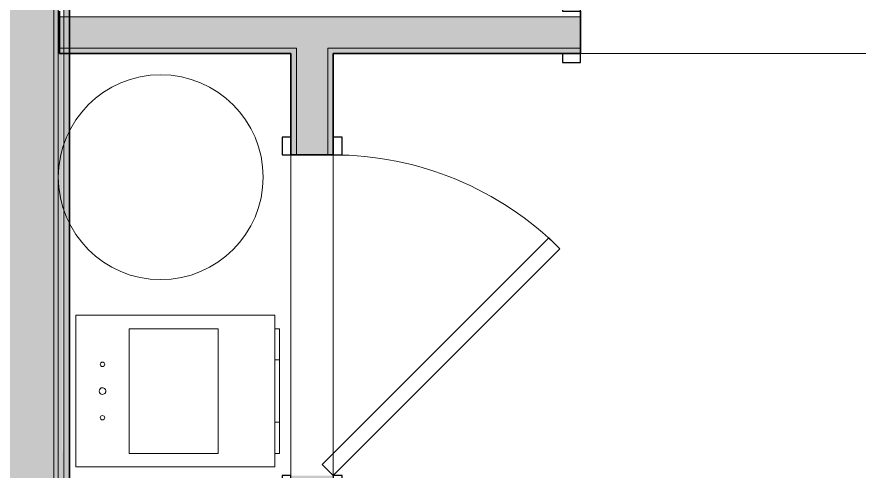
# Model space of a CAD drawing. Header units: inches. Extents: x 6 to 8416, y -388 to 6104.
# Drawn here: x 4842.6 to 4937.2, y 141.8 to 192.8 of the extents above; entities that cross this region are included whole.
import ezdxf

# ---------------------------------------------------------------- set-up
doc = ezdxf.new("R2010")
doc.units = ezdxf.units.IN
doc.header["$MEASUREMENT"] = 0
for name, color, linetype, lineweight in [('A-DOOR', 31, 'Continuous', 18), ('A-DOOR-FRAM', 31, 'Continuous', 25), ('A-GENM', 13, 'Continuous', 18), ('A-ROOM', 32, 'Continuous', 13), ('A-WALL', 113, 'Continuous', 25), ('A-WALL-PATT', 111, 'Continuous', 35), ('I-WALL', 2, 'Continuous', 25), ('M-EQPM', 50, 'Continuous', 18)]:
    doc.layers.add(name, color=color, linetype=linetype, lineweight=lineweight)

# ---------------------------------------------------------------- blocks, each defined once
blk = doc.blocks.new('Unit-Single-Flush-ICC ADA-AM - 36_ x 84_-NR _U-BA _ BATH_-6493405-LEVEL 3 - PLAN Copy 1 Copy 1')
at = {"layer": 'A-DOOR'}
for p, q in [((16.25, 38.375), (18, 38.375)), ((16.25, 2.375), (16.25, 38.375)), ((18, 2.375), (18, 38.375)), ((16.25, 2.375), (18, 2.375))]:
    blk.add_line(p, q, dxfattribs=at)
at = {"layer": 'A-DOOR', "lineweight": 9}
blk.add_arc((18, 2.375), 36, 90, 180, dxfattribs=at)
at = {"layer": 'A-DOOR-FRAM'}
for p, q in [((-18, 3.375), (-20, 3.375)), ((-20, 3.375), (-20, 2.375)), ((-18, 2.375), (-18, 3.375)), ((20, 3.375), (18, 3.375)), ((18, 3.375), (18, 2.375)), ((20, 2.375), (20, 3.375)), ((-20, 2.375), (-18, 2.375)), ((18, 2.375), (20, 2.375)), ((-18, -2.375), (-20, -2.375)), ((-20, -2.375), (-20, -3.375)), ((-18, -3.375), (-18, -2.375)), ((20, -2.375), (18, -2.375)), ((18, -2.375), (18, -3.375)), ((20, -3.375), (20, -2.375)), ((-20, -3.375), (-18, -3.375)), ((18, -3.375), (20, -3.375))]:
    blk.add_line(p, q, dxfattribs=at)
at = {"layer": 'A-DOOR-FRAM', "lineweight": 18}
for p, q in [((-18, 3.375), (-20, 3.375)), ((-20, 3.375), (-20, 2.375)), ((-18, 3.375), (-18, 2.375)), ((20, 3.375), (18, 3.375)), ((18, 3.375), (18, 2.375)), ((20, 3.375), (20, 2.375)), ((-20, 2.375), (-18, 2.375)), ((18, 2.375), (20, 2.375)), ((-20, -3.375), (-20, -2.375)), ((-18, -2.375), (-20, -2.375)), ((-18, -3.375), (-18, -2.375)), ((18, -3.375), (18, -2.375)), ((20, -2.375), (18, -2.375)), ((20, -3.375), (20, -2.375)), ((-20, -3.375), (-18, -3.375)), ((18, -3.375), (20, -3.375))]:
    blk.add_line(p, q, dxfattribs=at)
blk = doc.blocks.new('PL Water Heater-IL - 40 Gallon-2510271-LEVEL 3 - PLAN Copy 1 Copy 1')
at = {"layer": 'M-EQPM'}
blk.add_circle((0, 0), 11.5, dxfattribs=at)
blk = doc.blocks.new('ME Fan Coil Unit - Vertical - Stack-IL - 300 CFM-V1096-LEVEL 3 - PLAN Copy 1 Copy 1')
at = {"layer": 'A-GENM'}
for p, q in [((1.5, -0.5), (5, -0.5)), ((1.5, -0.5), (5, -0.5)), ((1.5, -0.5), (5, -0.5)), ((1.5, -0.5), (5, -0.5)), ((1.5, -0.5), (5, -0.5)), ((1.5, -0.5), (5, -0.5)), ((1.5, -0.5), (5, -0.5)), ((1.5, -0.5), (5, -0.5)), ((1.5, -0.5), (5, -0.5)), ((1.5, -0.5), (5, -0.5)), ((1.5, -0.5), (5, -0.5)), ((1.5, -0.5), (5, -0.5)), ((1.5, -0.5), (5, -0.5)), ((1.5, -0.5), (5, -0.5)), ((1.5, -0.5), (5, -0.5)), ((1.5, -0.5), (5, -0.5)), ((1.5, -0.5), (5, -0.5)), ((1.5, -0.5), (5, -0.5)), ((1.5, -0.5), (5, -0.5)), ((1.5, -0.5), (5, -0.5)), ((1.5, -0.5), (5, -0.5)), ((1.5, -0.5), (5, -0.5)), ((1.5, -0.5), (5, -0.5)), ((5, -0.5), (12, -0.5)), ((5, -0.5), (12, -0.5)), ((5, -0.5), (12, -0.5)), ((5, -0.5), (12, -0.5)), ((5, -0.5), (12, -0.5)), ((5, -0.5), (12, -0.5)), ((5, -0.5), (12, -0.5)), ((5, -0.5), (12, -0.5)), ((5, -0.5), (12, -0.5)), ((5, -0.5), (12, -0.5)), ((5, -0.5), (12, -0.5)), ((5, -0.5), (12, -0.5)), ((5, -0.5), (12, -0.5)), ((5, -0.5), (12, -0.5)), ((5, -0.5), (12, -0.5)), ((5, -0.5), (12, -0.5)), ((5, -0.5), (12, -0.5)), ((5, -0.5), (12, -0.5)), ((5, -0.5), (12, -0.5)), ((5, -0.5), (12, -0.5)), ((5, -0.5), (12, -0.5)), ((5, -0.5), (12, -0.5)), ((5, -0.5), (12, -0.5)), ((12, -0.5), (15.5, -0.5)), ((12, -0.5), (15.5, -0.5)), ((12, -0.5), (15.5, -0.5)), ((12, -0.5), (15.5, -0.5)), ((12, -0.5), (15.5, -0.5)), ((12, -0.5), (15.5, -0.5)), ((12, -0.5), (15.5, -0.5)), ((12, -0.5), (15.5, -0.5)), ((12, -0.5), (15.5, -0.5)), ((12, -0.5), (15.5, -0.5)), ((12, -0.5), (15.5, -0.5)), ((12, -0.5), (15.5, -0.5)), ((12, -0.5), (15.5, -0.5)), ((12, -0.5), (15.5, -0.5)), ((12, -0.5), (15.5, -0.5)), ((12, -0.5), (15.5, -0.5)), ((12, -0.5), (15.5, -0.5)), ((12, -0.5), (15.5, -0.5)), ((12, -0.5), (15.5, -0.5)), ((12, -0.5), (15.5, -0.5)), ((12, -0.5), (15.5, -0.5)), ((12, -0.5), (15.5, -0.5)), ((12, -0.5), (15.5, -0.5))]:
    blk.add_line(p, q, dxfattribs=at)
at = {"layer": 'M-EQPM'}
for p, q in [((17, 22.375), (0, 22.375)), ((0, 22.375), (0, 0)), ((0, 0), (0, 22.375)), ((0, 22.375), (17, 22.375)), ((17, 0), (17, 22.375)), ((17, 22.375), (17, 0)), ((1.5, 16.375), (15.5, 16.375)), ((1.5, 6.375), (1.5, 16.375)), ((15.5, 16.375), (1.5, 16.375)), ((1.5, 16.375), (1.5, 6.375)), ((15.5, 16.375), (15.5, 6.375)), ((15.5, 6.375), (15.5, 16.375)), ((15.5, 6.375), (1.5, 6.375)), ((1.5, 6.375), (15.5, 6.375)), ((0, 0), (17, 0)), ((1.5, 0), (0, 0)), ((5, 0), (1.5, 0)), ((1.5, 0), (15.5, 0)), ((15.5, 0), (1.5, 0)), ((5, 0), (1.5, 0)), ((1.5, 0), (5, 0)), ((1.5, 0), (1.5, -0.5)), ((1.5, 0), (1.5, -0.5)), ((1.5, 0), (1.5, -0.5)), ((1.5, 0), (1.5, -0.5)), ((15.5, -0.5), (1.5, -0.5)), ((1.5, -0.5), (15.5, -0.5)), ((5, -0.5), (1.5, -0.5)), ((1.5, -0.5), (5, -0.5)), ((12, 0), (5, 0)), ((5, 0), (12, 0)), ((12, 0), (5, 0)), ((12, 0), (5, 0)), ((5, 0), (12, 0)), ((5, 0), (5, -0.5)), ((5, 0), (5, -0.5)), ((12, -0.5), (5, -0.5)), ((5, -0.5), (12, -0.5)), ((12, -0.5), (5, -0.5)), ((5, -0.5), (12, -0.5)), ((15.5, 0), (12, 0)), ((15.5, 0), (12, 0)), ((12, 0), (15.5, 0)), ((12, -0.5), (12, 0)), ((12, 0), (12, -0.5)), ((15.5, -0.5), (12, -0.5)), ((12, -0.5), (15.5, -0.5)), ((17, 0), (15.5, 0)), ((15.5, -0.5), (15.5, 0)), ((15.5, 0), (15.5, -0.5)), ((15.5, -0.5), (15.5, 0)), ((15.5, 0), (15.5, -0.5))]:
    blk.add_line(p, q, dxfattribs=at)
for centre, radius, start, end in [((5.5, 19.375), 0.25, 0, 180), ((5.5, 19.375), 0.25, 0, 180), ((5.5, 19.375), 0.25, 180, 360), ((5.5, 19.375), 0.25, 180, 360), ((8.5, 19.375), 0.375, 0, 180), ((8.5, 19.375), 0.375, 0, 180), ((8.5, 19.375), 0.375, 180, 240), ((8.5, 19.375), 0.375, 180, 240), ((8.5, 19.375), 0.375, 240, 255), ((8.5, 19.375), 0.375, 240, 255), ((8.5, 19.375), 0.375, 255, 360), ((8.5, 19.375), 0.375, 255, 360), ((11.5, 19.375), 0.25, 0, 180), ((11.5, 19.375), 0.25, 0, 180), ((11.5, 19.375), 0.25, 180, 360), ((11.5, 19.375), 0.25, 180, 360)]:
    blk.add_arc(centre, radius, start, end, dxfattribs=at)
blk = doc.blocks.new('Unit-Single-Flush-ICC ADA-AM - 36_ x 84_-NR _U-M _ Maintenance_Utility Only_-6560986-LEVEL 3 - PLAN Copy 1 Copy 1')
at = {"layer": 'A-DOOR'}
for p, q in [((-8.693, 26.593), (-7.456, 27.831)), ((18, 2.375), (-7.456, 27.831)), ((16.763, 1.138), (-8.693, 26.593)), ((16.763, 1.138), (18, 2.375))]:
    blk.add_line(p, q, dxfattribs=at)
at = {"layer": 'A-DOOR', "lineweight": 9}
blk.add_arc((18, 2.375), 36, 135, 180, dxfattribs=at)
at = {"layer": 'A-DOOR-FRAM'}
for p, q in [((-18, 3.375), (-20, 3.375)), ((-20, 3.375), (-20, 2.375)), ((-18, 2.375), (-18, 3.375)), ((20, 3.375), (18, 3.375)), ((18, 3.375), (18, 2.375)), ((20, 2.375), (20, 3.375)), ((-20, 2.375), (-18, 2.375)), ((18, 2.375), (20, 2.375)), ((-18, -2.375), (-20, -2.375)), ((-20, -2.375), (-20, -3.375)), ((-18, -3.375), (-18, -2.375)), ((20, -2.375), (18, -2.375)), ((18, -2.375), (18, -3.375)), ((20, -3.375), (20, -2.375)), ((-20, -3.375), (-18, -3.375)), ((18, -3.375), (20, -3.375))]:
    blk.add_line(p, q, dxfattribs=at)
at = {"layer": 'A-DOOR-FRAM', "lineweight": 18}
for p, q in [((-18, 3.375), (-20, 3.375)), ((-20, 3.375), (-20, 2.375)), ((-18, 3.375), (-18, 2.375)), ((20, 3.375), (18, 3.375)), ((18, 3.375), (18, 2.375)), ((20, 3.375), (20, 2.375)), ((-20, 2.375), (-18, 2.375)), ((18, 2.375), (20, 2.375)), ((-20, -3.375), (-20, -2.375)), ((-18, -2.375), (-20, -2.375)), ((-18, -3.375), (-18, -2.375)), ((18, -3.375), (18, -2.375)), ((20, -2.375), (18, -2.375)), ((20, -3.375), (20, -2.375)), ((-20, -3.375), (-18, -3.375)), ((18, -3.375), (20, -3.375))]:
    blk.add_line(p, q, dxfattribs=at)

msp = doc.modelspace()

# ---------------------------------------------------------------- hatches: boundary and pattern name
at = {"layer": 'A-WALL-PATT'}
h = msp.add_hatch(color=10, dxfattribs=at)
h.paths.add_polyline_path([(4847.29033733, -24.43922321), (4847.29033733, 262.56077679), (4846.79033733, 262.56077679), (4846.79033733, -24.43922321)])
h.paths.add_polyline_path([(4846.79033733, 268.06077679), (4847.29033733, 268.06077679), (4847.29033733, 269.18577679), (4846.79033733, 269.18577679)])
h = msp.add_hatch(color=10, dxfattribs=at)
h.paths.add_polyline_path([(4847.91533733, -23.81422321), (4847.76381388, 192.81077679), (4847.41533733, 192.81077679), (4847.41533733, 252.81077679), (4847.91533733, 252.81077679), (4847.91533733, 262.56077679), (4847.29033733, 262.56077679), (4847.29033733, -23.81422321)])
h.paths.add_polyline_path([(4847.91533733, 268.06077679), (4847.91533733, 269.18577679), (4847.29033733, 269.18577679), (4847.29033733, 268.06077679)])
at = {"layer": 'A-WALL-PATT', "lineweight": 25}
h = msp.add_hatch(color=10, dxfattribs=at)
h.paths.add_polyline_path([(4848.41303685, -23.18922321), (4848.54027314, -23.15993919), (4848.41303685, 261.93577679), (4847.91533733, 261.93577679), (4847.91533733, -23.18922321)])
h.paths.add_polyline_path([(4847.91533733, 268.56077679), (4848.54033733, 268.56077679), (4848.41303685, 269.18577679), (4847.91533733, 269.18577679)])
at = {"layer": 'A-WALL-PATT', "lineweight": 25, "transparency": 33554560}
h = msp.add_hatch(color=10, dxfattribs=at)
h.paths.add_polyline_path([(5001.16533733, 188.68577679), (5001.16533733, 189.31077679), (4992.79033733, 189.31077679), (4992.79033733, 188.68577679)])
h.paths.add_polyline_path([(4847.41533733, 188.68577679), (4874.04033733, 188.68577679), (4874.04033733, 189.31077679), (4847.41533733, 189.31077679)])
h.paths.add_polyline_path([(4878.16533733, 188.68577679), (4905.91533733, 188.68577679), (4905.91533733, 189.31077679), (4877.54033733, 189.31077679), (4877.54033733, 188.68577679)])
h.paths.add_polyline_path([(4949.64053685, 188.68577679), (4956.79033733, 188.68577679), (4956.79033733, 189.31077679), (4941.91533733, 189.31077679), (4941.91533733, 188.68577679)])
h = msp.add_hatch(color=10, dxfattribs=at)
h.paths.add_polyline_path([(4874.04033733, 136.68577679), (4874.04033733, 141.31077679), (4873.41533733, 141.31077679), (4873.41533733, 136.68577679)])
h.paths.add_polyline_path([(4873.41533733, 177.31077679), (4874.04033733, 177.31077679), (4874.04033733, 188.68577679), (4873.41533733, 188.68577679)])
at = {"layer": 'A-WALL-PATT', "transparency": 33554560}
h = msp.add_hatch(color=10, dxfattribs=at)
h.paths.add_polyline_path([(4877.54033733, 136.68577679), (4878.16533733, 136.68577679), (4878.16533733, 141.31077679), (4877.54033733, 141.31077679)])
h.paths.add_polyline_path([(4877.54033733, 177.31077679), (4878.16533733, 177.31077679), (4878.16533733, 188.68577679), (4877.54033733, 188.68577679)])
at = {"layer": 'I-WALL'}
msp.add_hatch(color=10, dxfattribs=at).paths.add_polyline_path([(4846.79033733, -24.43922321), (4846.79033733, 269.18577679), (4841.29033733, 269.18577679), (4841.29033733, -24.43922321)])
at = {"layer": 'I-WALL', "transparency": 33554560}
h = msp.add_hatch(color=10, dxfattribs=at)
h.paths.add_polyline_path([(5000.54033733, 189.31077679), (5000.54033733, 192.81077679), (4992.79033733, 192.81077679), (4992.79033733, 189.31077679)])
h.paths.add_polyline_path([(4848.04033733, 189.31077679), (4905.91533733, 189.31077679), (4905.91533733, 192.81077679), (4847.41533733, 192.81077679), (4847.41533733, 189.31077679)])
h.paths.add_polyline_path([(4956.79033733, 189.31077679), (4956.79033733, 192.81077679), (4941.91533733, 192.81077679), (4941.91533733, 189.31077679), (4949.64053685, 189.31077679)])
h = msp.add_hatch(color=10, dxfattribs=at)
h.paths.add_polyline_path([(4877.54033733, 136.06077679), (4877.54033733, 141.31077679), (4874.04033733, 141.31077679), (4874.04033733, 136.06077679)])
h.paths.add_polyline_path([(4877.54033733, 177.31077679), (4877.54033733, 189.31077679), (4874.04033733, 189.31077679), (4874.04033733, 177.31077679)])

# ---------------------------------------------------------------- linework, layer by layer
at = {"layer": 'A-ROOM', "lineweight": 9, "flags": 128}
msp.add_lwpolyline([(5380.16533733, 261.43577679), (5001.16533733, 261.43577679), (5001.16533733, 233.18577679), (5001.16533733, 230.18577679), (5001.16533733, 230.12297079), (5001.16533733, 188.68577679), (4952.72814332, 188.68577679), (4945.85253134, 188.68577679), (4878.16533733, 188.68577679), (4878.16533733, 134.31077679), (4873.41533733, 134.31077679), (4873.41533733, 188.68577679), (4848.54033733, 188.68577679), (4848.54033733, -23.18922321), (5381.66533733, -23.18922321)], dxfattribs=at)
at = {"layer": 'A-WALL', "lineweight": 9}
for p, q in [((4846.79033733, 262.56077679), (4846.79033733, -24.43922321)), ((4847.29033733, 262.56077679), (4847.29033733, -24.43922321)), ((4847.91533733, 261.93577679), (4847.91533733, -23.81422321)), ((4905.91533733, 192.81077679), (4847.41533733, 192.81077679)), ((4874.04033733, 189.31077679), (4847.41533733, 189.31077679)), ((4874.04033733, 177.31077679), (4874.04033733, 189.31077679)), ((4905.91533733, 189.31077679), (4877.54033733, 189.31077679)), ((4877.54033733, 177.31077679), (4877.54033733, 189.31077679))]:
    msp.add_line(p, q, dxfattribs=at)
at = {"layer": 'I-WALL', "lineweight": 35}
for p, q in [((4848.54033733, -23.18922321), (4848.54033733, 261.93577679)), ((4847.41533733, 193.43577679), (4847.41533733, 188.68577679)), ((4905.91533733, 188.68577679), (4905.91533733, 193.43577679)), ((4847.41533733, 188.68577679), (4873.41533733, 188.68577679)), ((4873.41533733, 188.68577679), (4873.41533733, 177.31077679)), ((4878.16533733, 188.68577679), (4905.91533733, 188.68577679)), ((4878.16533733, 177.31077679), (4878.16533733, 188.68577679)), ((4873.41533733, 177.31077679), (4878.16533733, 177.31077679))]:
    msp.add_line(p, q, dxfattribs=at)

# ---------------------------------------------------------------- block references
at = {"layer": 'A-DOOR'}
msp.add_blockref('Unit-Single-Flush-ICC ADA-AM - 36_ x 84_-NR _U-BA _ BATH_-6493405-LEVEL 3 - PLAN Copy 1 Copy 1', (4923.91533733, 191.06077679), dxfattribs=at)
at = {"layer": 'A-DOOR', "rotation": 270}
msp.add_blockref('Unit-Single-Flush-ICC ADA-AM - 36_ x 84_-NR _U-M _ Maintenance_Utility Only_-6560986-LEVEL 3 - PLAN Copy 1 Copy 1', (4875.79033733, 159.31077679), dxfattribs=at)
at = {"layer": 'M-EQPM'}
for name, p, rotation in [('PL Water Heater-IL - 40 Gallon-2510271-LEVEL 3 - PLAN Copy 1 Copy 1', (4858.79033733, 174.81077679), 269.999999999999), ('ME Fan Coil Unit - Vertical - Stack-IL - 300 CFM-V1096-LEVEL 3 - PLAN Copy 1 Copy 1', (4871.62070753, 142.30053146), 89.9999999999999)]:
    msp.add_blockref(name, p, dxfattribs=dict(at, rotation=rotation))

doc.saveas('drawing.dxf')
